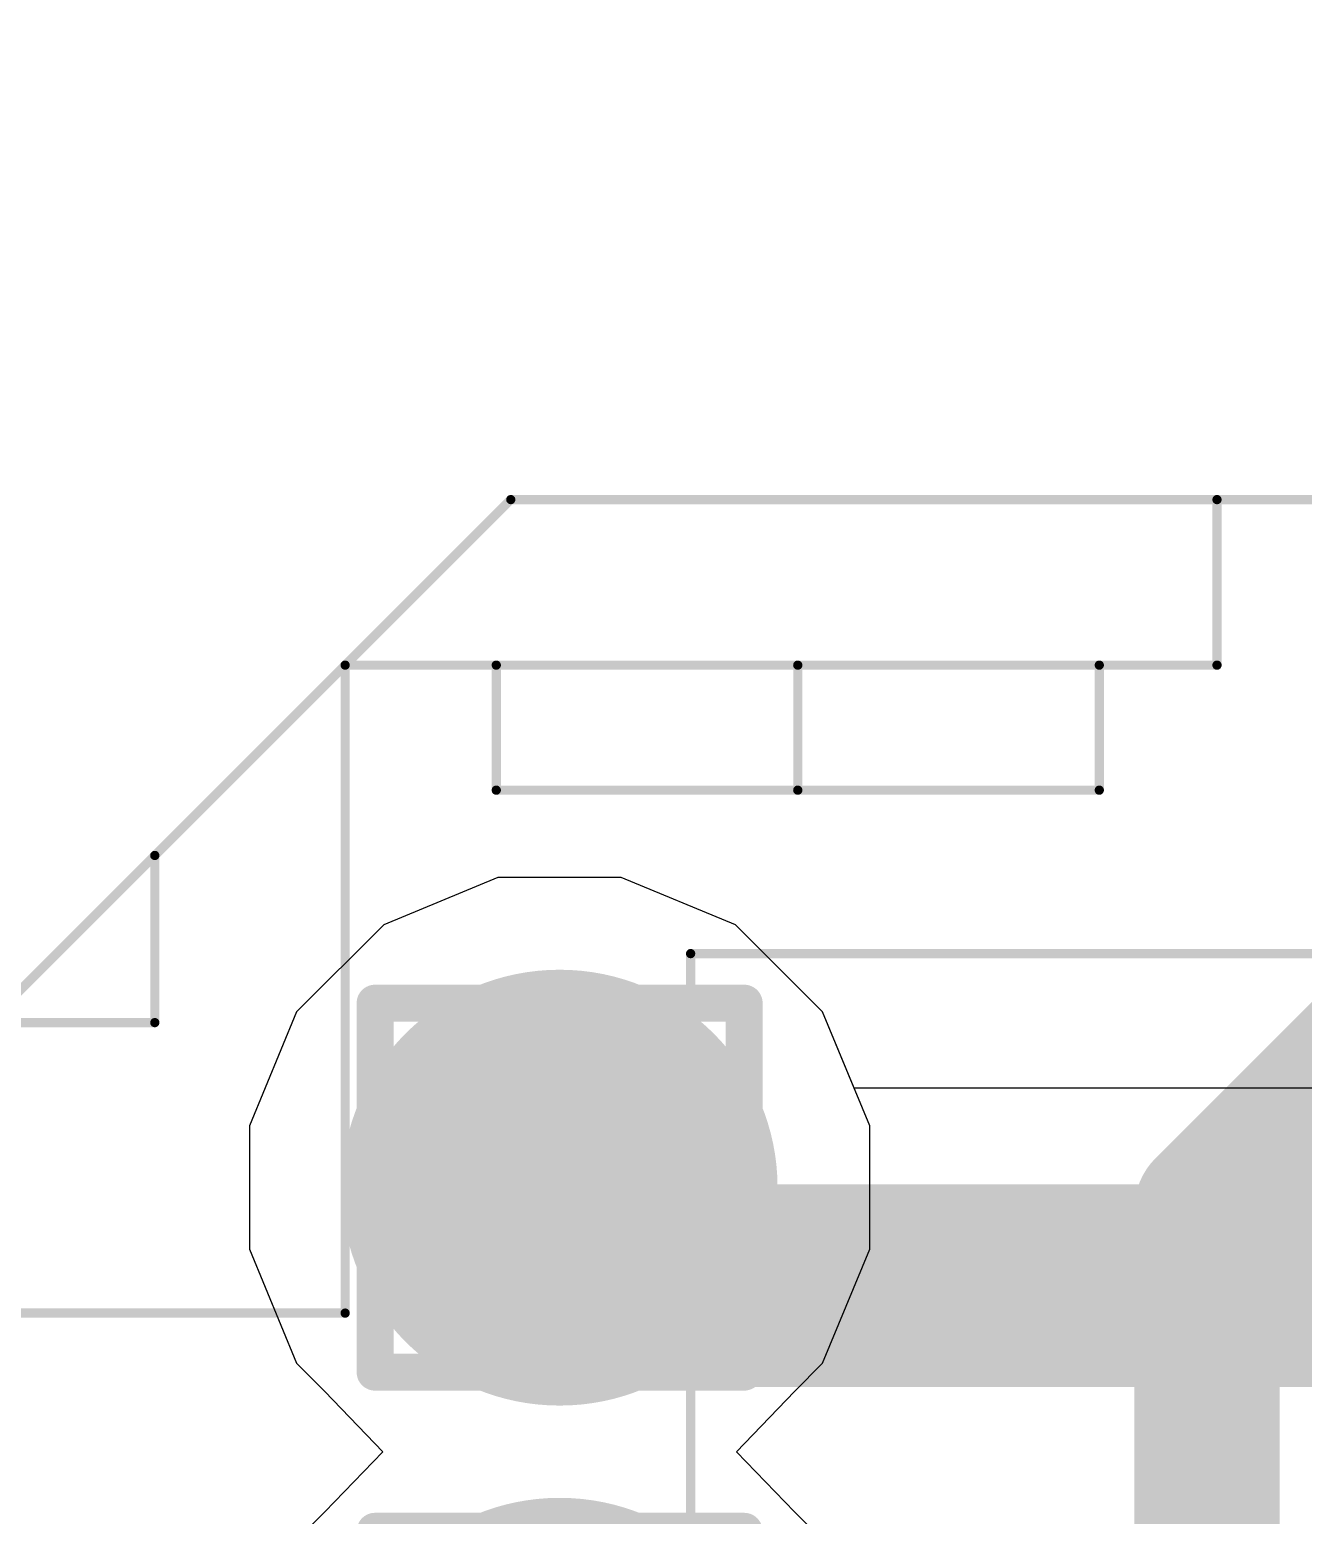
# Model space of a CAD drawing. Header units: inches. Extents: x -6 to 5433, y -4 to 5447.
# Drawn here: x 3.69 to 5.443, y 29.897 to 31.942 of the extents above; entities that cross this region are included whole.
import ezdxf

# ---------------------------------------------------------------- set-up
doc = ezdxf.new("R2010")
doc.units = ezdxf.units.IN
for name, color, linetype in [('Bottom Layer', 5, 'Continuous'), ('Drill Drawing', 1, 'Continuous'), ('Ground', 16, 'Continuous'), ('Mechanical 4', 56, 'Continuous'), ('Power', 76, 'Continuous'), ('Top Layer', 1, 'Continuous'), ('Top Overlay', 2, 'Continuous'), ('Via Holes', 16, 'Continuous')]:
    doc.layers.add(name, color=color, linetype=linetype)

msp = doc.modelspace()

# ---------------------------------------------------------------- hatches: boundary and pattern name
at = {"layer": 'Bottom Layer'}
h = msp.add_hatch(color=5, dxfattribs=at)
edge = h.paths.add_edge_path()
edge.add_arc((4.4196, 30.3477), 0.3, 0, 360)
h = msp.add_hatch(color=5, dxfattribs=at)
edge = h.paths.add_edge_path()
edge.add_arc((4.4196, 29.6207), 0.3, 0, 360)
at = {"layer": 'Ground'}
h = msp.add_hatch(color=16, dxfattribs=at)
edge = h.paths.add_edge_path()
edge.add_arc((4.4196, 30.3477), 0.3, 0, 360)
h = msp.add_hatch(color=16, dxfattribs=at)
edge = h.paths.add_edge_path()
edge.add_arc((4.4196, 29.6207), 0.3, 0, 360)
at = {"layer": 'Power'}
h = msp.add_hatch(color=76, dxfattribs=at)
edge = h.paths.add_edge_path()
edge.add_arc((4.4196, 30.3477), 0.3, 0, 360)
h = msp.add_hatch(color=76, dxfattribs=at)
edge = h.paths.add_edge_path()
edge.add_arc((4.4196, 29.6207), 0.3, 0, 360)
at = {"layer": 'Top Layer'}
h = msp.add_hatch(color=1, dxfattribs=at)
edge = h.paths.add_edge_path()
edge.add_arc((4.4196, 30.3477), 0.3, 0, 360)
h = msp.add_hatch(color=1, dxfattribs=at)
edge = h.paths.add_edge_path()
edge.add_arc((4.4196, 29.6207), 0.3, 0, 360)
at = {"layer": 'Via Holes'}
h = msp.add_hatch(color=7, dxfattribs=at)
edge = h.paths.add_edge_path()
edge.add_arc((4.4196, 30.3477), 0.15, 0, 360)

# ---------------------------------------------------------------- linework, layer by layer
at = {"layer": 'Bottom Layer'}
for p, q in [((4.3347, 30.7747), (4.1777, 30.7097)), ((4.5045, 30.7747), (4.3347, 30.7747)), ((4.6615, 30.7097), (4.5045, 30.7747)), ((4.1777, 30.7097), (4.0576, 30.5896)), ((4.7816, 30.5896), (4.6615, 30.7097)), ((4.0576, 30.5896), (3.9926, 30.4327)), ((4.825, 30.4848), (4.7816, 30.5896)), ((9.1518, 30.4848), (4.825, 30.4848)), ((3.9926, 30.4327), (3.9926, 30.2628)), ((3.9926, 30.2628), (4.0576, 30.1059)), ((4.0576, 30.1059), (4.0963, 30.0672)), ((4.0963, 30.0672), (4.1763, 29.9842)), ((4.1763, 29.9842), (4.0963, 29.9013)), ((4.0963, 29.9013), (4.0576, 29.8626))]:
    msp.add_line(p, q, dxfattribs=at)
for points in [[(4.4196, 30.3477, 0.2794, 0.2794, 0), (4.5545, 30.2128, 0.2794, 0.2794, 0)], [(4.5545, 30.2128, 0.2794, 0.2794, 0), (14.4773, 30.2128, 0.2794, 0.2794, 0)]]:
    msp.add_lwpolyline(points, format="xyseb", dxfattribs=at)
for points in [[(4.3498, 30.3477, 0.1397, 0.1397, 1), (4.4895, 30.3477, 0.1397, 0.1397, 1)], [(4.4847, 30.2128, 0.1397, 0.1397, 1), (4.6244, 30.2128, 0.1397, 0.1397, 1)], [(4.4847, 30.2128, 0.1397, 0.1397, 1), (4.6244, 30.2128, 0.1397, 0.1397, 1)]]:
    msp.add_lwpolyline(points, format="xyseb", close=True, dxfattribs=at)
at = {"layer": 'Drill Drawing'}
for points in [[(4.1656, 30.6017, 0.0508, 0.0508, 0), (4.6736, 30.6017, 0.0508, 0.0508, 0)], [(4.1656, 30.0937, 0.0508, 0.0508, 0), (4.1656, 30.6017, 0.0508, 0.0508, 0)], [(4.6736, 30.0937, 0.0508, 0.0508, 0), (4.6736, 30.6017, 0.0508, 0.0508, 0)], [(4.2672, 30.5001, 0.0508, 0.0508, 0), (4.572, 30.5001, 0.0508, 0.0508, 0)], [(4.2672, 30.1953, 0.0508, 0.0508, 0), (4.2672, 30.5001, 0.0508, 0.0508, 0)], [(4.572, 30.1953, 0.0508, 0.0508, 0), (4.572, 30.5001, 0.0508, 0.0508, 0)], [(4.2672, 30.1953, 0.0508, 0.0508, 0), (4.572, 30.1953, 0.0508, 0.0508, 0)], [(4.1656, 30.0937, 0.0508, 0.0508, 0), (4.6736, 30.0937, 0.0508, 0.0508, 0)], [(4.1656, 29.8747, 0.0508, 0.0508, 0), (4.6736, 29.8747, 0.0508, 0.0508, 0)], [(4.1656, 29.3667, 0.0508, 0.0508, 0), (4.1656, 29.8747, 0.0508, 0.0508, 0)], [(4.6736, 29.3667, 0.0508, 0.0508, 0), (4.6736, 29.8747, 0.0508, 0.0508, 0)]]:
    msp.add_lwpolyline(points, format="xyseb", dxfattribs=at)
for points in [[(4.1529, 30.6017, 0.0254, 0.0254, 1), (4.1783, 30.6017, 0.0254, 0.0254, 1)], [(4.1529, 30.6017, 0.0254, 0.0254, 1), (4.1783, 30.6017, 0.0254, 0.0254, 1)], [(4.6609, 30.6017, 0.0254, 0.0254, 1), (4.6863, 30.6017, 0.0254, 0.0254, 1)], [(4.6609, 30.6017, 0.0254, 0.0254, 1), (4.6863, 30.6017, 0.0254, 0.0254, 1)], [(4.2545, 30.5001, 0.0254, 0.0254, 1), (4.2799, 30.5001, 0.0254, 0.0254, 1)], [(4.2545, 30.5001, 0.0254, 0.0254, 1), (4.2799, 30.5001, 0.0254, 0.0254, 1)], [(4.5593, 30.5001, 0.0254, 0.0254, 1), (4.5847, 30.5001, 0.0254, 0.0254, 1)], [(4.5593, 30.5001, 0.0254, 0.0254, 1), (4.5847, 30.5001, 0.0254, 0.0254, 1)], [(4.2545, 30.1953, 0.0254, 0.0254, 1), (4.2799, 30.1953, 0.0254, 0.0254, 1)], [(4.2545, 30.1953, 0.0254, 0.0254, 1), (4.2799, 30.1953, 0.0254, 0.0254, 1)], [(4.5593, 30.1953, 0.0254, 0.0254, 1), (4.5847, 30.1953, 0.0254, 0.0254, 1)], [(4.5593, 30.1953, 0.0254, 0.0254, 1), (4.5847, 30.1953, 0.0254, 0.0254, 1)], [(4.1529, 30.0937, 0.0254, 0.0254, 1), (4.1783, 30.0937, 0.0254, 0.0254, 1)], [(4.1529, 30.0937, 0.0254, 0.0254, 1), (4.1783, 30.0937, 0.0254, 0.0254, 1)], [(4.6609, 30.0937, 0.0254, 0.0254, 1), (4.6863, 30.0937, 0.0254, 0.0254, 1)], [(4.6609, 30.0937, 0.0254, 0.0254, 1), (4.6863, 30.0937, 0.0254, 0.0254, 1)], [(4.1529, 29.8747, 0.0254, 0.0254, 1), (4.1783, 29.8747, 0.0254, 0.0254, 1)], [(4.1529, 29.8747, 0.0254, 0.0254, 1), (4.1783, 29.8747, 0.0254, 0.0254, 1)], [(4.6609, 29.8747, 0.0254, 0.0254, 1), (4.6863, 29.8747, 0.0254, 0.0254, 1)], [(4.6609, 29.8747, 0.0254, 0.0254, 1), (4.6863, 29.8747, 0.0254, 0.0254, 1)]]:
    msp.add_lwpolyline(points, format="xyseb", close=True, dxfattribs=at)
at = {"layer": 'Ground'}
for p, q in [((4.3347, 30.7747), (4.1777, 30.7097)), ((4.5045, 30.7747), (4.3347, 30.7747)), ((4.6615, 30.7097), (4.5045, 30.7747)), ((4.1777, 30.7097), (4.0576, 30.5896)), ((4.7816, 30.5896), (4.6615, 30.7097)), ((4.0576, 30.5896), (3.9926, 30.4327)), ((4.8466, 30.4327), (4.7816, 30.5896)), ((3.9926, 30.4327), (3.9926, 30.2628)), ((4.8466, 30.2628), (4.8466, 30.4327)), ((3.9926, 30.2628), (4.0576, 30.1059)), ((4.7816, 30.1059), (4.8466, 30.2628)), ((4.0576, 30.1059), (4.0963, 30.0672)), ((4.7429, 30.0672), (4.7816, 30.1059)), ((4.0963, 30.0672), (4.1763, 29.9842)), ((4.6629, 29.9842), (4.7429, 30.0672)), ((4.1763, 29.9842), (4.0963, 29.9013)), ((4.7429, 29.9013), (4.6629, 29.9842)), ((4.0963, 29.9013), (4.0576, 29.8626)), ((4.7816, 29.8626), (4.7429, 29.9013))]:
    msp.add_line(p, q, dxfattribs=at)
at = {"layer": 'Mechanical 4'}
for points in [[(3.8624, 30.805, 0.0127, 0.0127, 0), (4.3524, 31.2949, 0.0127, 0.0127, 0)], [(4.3524, 31.2949, 0.0127, 0.0127, 0), (26.1425, 31.2949, 0.0127, 0.0127, 0)], [(5.3244, 31.067, 0.0127, 0.0127, 0), (5.3244, 31.2949, 0.0127, 0.0127, 0)], [(4.1244, 31.067, 0.0127, 0.0127, 0), (5.3244, 31.067, 0.0127, 0.0127, 0)], [(4.1244, 30.175, 0.0127, 0.0127, 0), (4.1244, 31.067, 0.0127, 0.0127, 0)], [(4.3324, 30.8949, 0.0127, 0.0127, 0), (4.3324, 31.067, 0.0127, 0.0127, 0)], [(4.7474, 30.8949, 0.0127, 0.0127, 0), (4.7474, 31.067, 0.0127, 0.0127, 0)], [(5.1624, 30.8949, 0.0127, 0.0127, 0), (5.1624, 31.067, 0.0127, 0.0127, 0)], [(4.3324, 30.8949, 0.0127, 0.0127, 0), (5.1624, 30.8949, 0.0127, 0.0127, 0)], [(3.3624, 30.305, 0.0127, 0.0127, 0), (3.8624, 30.805, 0.0127, 0.0127, 0)], [(3.8624, 30.5749, 0.0127, 0.0127, 0), (3.8624, 30.805, 0.0127, 0.0127, 0)], [(4.5999, 30.6699, 0.0127, 0.0127, 0), (5.8812, 30.6699, 0.0127, 0.0127, 0)], [(4.5999, 29.8699, 0.0127, 0.0127, 0), (4.5999, 30.6699, 0.0127, 0.0127, 0)], [(3.6324, 30.5749, 0.0127, 0.0127, 0), (3.8624, 30.5749, 0.0127, 0.0127, 0)], [(3.3624, 30.175, 0.0127, 0.0127, 0), (4.1244, 30.175, 0.0127, 0.0127, 0)]]:
    msp.add_lwpolyline(points, format="xyseb", dxfattribs=at)
for points in [[(4.3492, 31.2949, 0.00635, 0.00635, 1), (4.3555, 31.2949, 0.00635, 0.00635, 1)], [(4.3492, 31.2949, 0.00635, 0.00635, 1), (4.3555, 31.2949, 0.00635, 0.00635, 1)], [(5.3212, 31.2949, 0.00635, 0.00635, 1), (5.3276, 31.2949, 0.00635, 0.00635, 1)], [(4.1212, 31.067, 0.00635, 0.00635, 1), (4.1276, 31.067, 0.00635, 0.00635, 1)], [(4.1212, 31.067, 0.00635, 0.00635, 1), (4.1276, 31.067, 0.00635, 0.00635, 1)], [(4.3292, 31.067, 0.00635, 0.00635, 1), (4.3356, 31.067, 0.00635, 0.00635, 1)], [(4.7442, 31.067, 0.00635, 0.00635, 1), (4.7506, 31.067, 0.00635, 0.00635, 1)], [(5.1592, 31.067, 0.00635, 0.00635, 1), (5.1656, 31.067, 0.00635, 0.00635, 1)], [(5.3212, 31.067, 0.00635, 0.00635, 1), (5.3276, 31.067, 0.00635, 0.00635, 1)], [(5.3212, 31.067, 0.00635, 0.00635, 1), (5.3276, 31.067, 0.00635, 0.00635, 1)], [(4.3292, 30.8949, 0.00635, 0.00635, 1), (4.3356, 30.8949, 0.00635, 0.00635, 1)], [(4.3292, 30.8949, 0.00635, 0.00635, 1), (4.3356, 30.8949, 0.00635, 0.00635, 1)], [(4.7442, 30.8949, 0.00635, 0.00635, 1), (4.7506, 30.8949, 0.00635, 0.00635, 1)], [(5.1592, 30.8949, 0.00635, 0.00635, 1), (5.1656, 30.8949, 0.00635, 0.00635, 1)], [(5.1592, 30.8949, 0.00635, 0.00635, 1), (5.1656, 30.8949, 0.00635, 0.00635, 1)], [(3.8592, 30.805, 0.00635, 0.00635, 1), (3.8656, 30.805, 0.00635, 0.00635, 1)], [(3.8592, 30.805, 0.00635, 0.00635, 1), (3.8656, 30.805, 0.00635, 0.00635, 1)], [(3.8592, 30.805, 0.00635, 0.00635, 1), (3.8656, 30.805, 0.00635, 0.00635, 1)], [(4.5967, 30.6699, 0.00635, 0.00635, 1), (4.6031, 30.6699, 0.00635, 0.00635, 1)], [(4.5967, 30.6699, 0.00635, 0.00635, 1), (4.6031, 30.6699, 0.00635, 0.00635, 1)], [(3.8592, 30.5749, 0.00635, 0.00635, 1), (3.8656, 30.5749, 0.00635, 0.00635, 1)], [(3.8592, 30.5749, 0.00635, 0.00635, 1), (3.8656, 30.5749, 0.00635, 0.00635, 1)], [(4.1212, 30.175, 0.00635, 0.00635, 1), (4.1276, 30.175, 0.00635, 0.00635, 1)], [(4.1212, 30.175, 0.00635, 0.00635, 1), (4.1276, 30.175, 0.00635, 0.00635, 1)]]:
    msp.add_lwpolyline(points, format="xyseb", close=True, dxfattribs=at)
at = {"layer": 'Power'}
for p, q in [((4.3347, 30.7747), (4.1777, 30.7097)), ((4.5045, 30.7747), (4.3347, 30.7747)), ((4.6615, 30.7097), (4.5045, 30.7747)), ((4.1777, 30.7097), (4.0576, 30.5896)), ((4.7816, 30.5896), (4.6615, 30.7097)), ((4.0576, 30.5896), (3.9926, 30.4327)), ((4.8466, 30.4327), (4.7816, 30.5896)), ((3.9926, 30.4327), (3.9926, 30.2628)), ((4.8466, 30.2628), (4.8466, 30.4327)), ((3.9926, 30.2628), (4.0576, 30.1059)), ((4.7816, 30.1059), (4.8466, 30.2628)), ((4.0576, 30.1059), (4.0963, 30.0672)), ((4.7429, 30.0672), (4.7816, 30.1059)), ((4.0963, 30.0672), (4.1763, 29.9842)), ((4.6629, 29.9842), (4.7429, 30.0672)), ((4.1763, 29.9842), (4.0963, 29.9013)), ((4.7429, 29.9013), (4.6629, 29.9842)), ((4.0963, 29.9013), (4.0576, 29.8626)), ((4.7816, 29.8626), (4.7429, 29.9013))]:
    msp.add_line(p, q, dxfattribs=at)
at = {"layer": 'Top Layer'}
for p, q in [((4.3347, 30.7747), (4.1777, 30.7097)), ((4.5045, 30.7747), (4.3347, 30.7747)), ((4.6615, 30.7097), (4.5045, 30.7747)), ((4.1777, 30.7097), (4.0576, 30.5896)), ((4.7816, 30.5896), (4.6615, 30.7097)), ((4.0576, 30.5896), (3.9926, 30.4327)), ((4.825, 30.4848), (4.7816, 30.5896)), ((9.1518, 30.4848), (4.825, 30.4848)), ((3.9926, 30.4327), (3.9926, 30.2628)), ((3.9926, 30.2628), (4.0576, 30.1059)), ((4.0576, 30.1059), (4.0963, 30.0672)), ((4.0963, 30.0672), (4.1763, 29.9842)), ((4.1763, 29.9842), (4.0963, 29.9013)), ((4.0963, 29.9013), (4.0576, 29.8626))]:
    msp.add_line(p, q, dxfattribs=at)
for points in [[(4.4196, 30.3477, 0.2794, 0.2794, 0), (4.5545, 30.2128, 0.2794, 0.2794, 0)], [(4.5545, 30.2128, 0.2794, 0.2794, 0), (13.8806, 30.2128, 0.2794, 0.2794, 0)]]:
    msp.add_lwpolyline(points, format="xyseb", dxfattribs=at)
for points in [[(4.3498, 30.3477, 0.1397, 0.1397, 1), (4.4895, 30.3477, 0.1397, 0.1397, 1)], [(4.4847, 30.2128, 0.1397, 0.1397, 1), (4.6244, 30.2128, 0.1397, 0.1397, 1)], [(4.4847, 30.2128, 0.1397, 0.1397, 1), (4.6244, 30.2128, 0.1397, 0.1397, 1)]]:
    msp.add_lwpolyline(points, format="xyseb", close=True, dxfattribs=at)
at = {"layer": 'Top Overlay'}
for points in [[(5.3106, 30.3177, 0.2, 0.2, 0), (6.8346, 31.8417, 0.2, 0.2, 0)], [(5.3106, 29.5567, 0.2, 0.2, 0), (5.3106, 30.3177, 0.2, 0.2, 0)]]:
    msp.add_lwpolyline(points, format="xyseb", dxfattribs=at)
msp.add_lwpolyline([(5.2606, 30.3177, 0.1, 0.1, 1), (5.3606, 30.3177, 0.1, 0.1, 1)], format="xyseb", close=True, dxfattribs=at)
msp.add_lwpolyline([(5.2606, 30.3177, 0.1, 0.1, 1), (5.3606, 30.3177, 0.1, 0.1, 1)], format="xyseb", close=True, dxfattribs=at)

doc.saveas('drawing.dxf')
